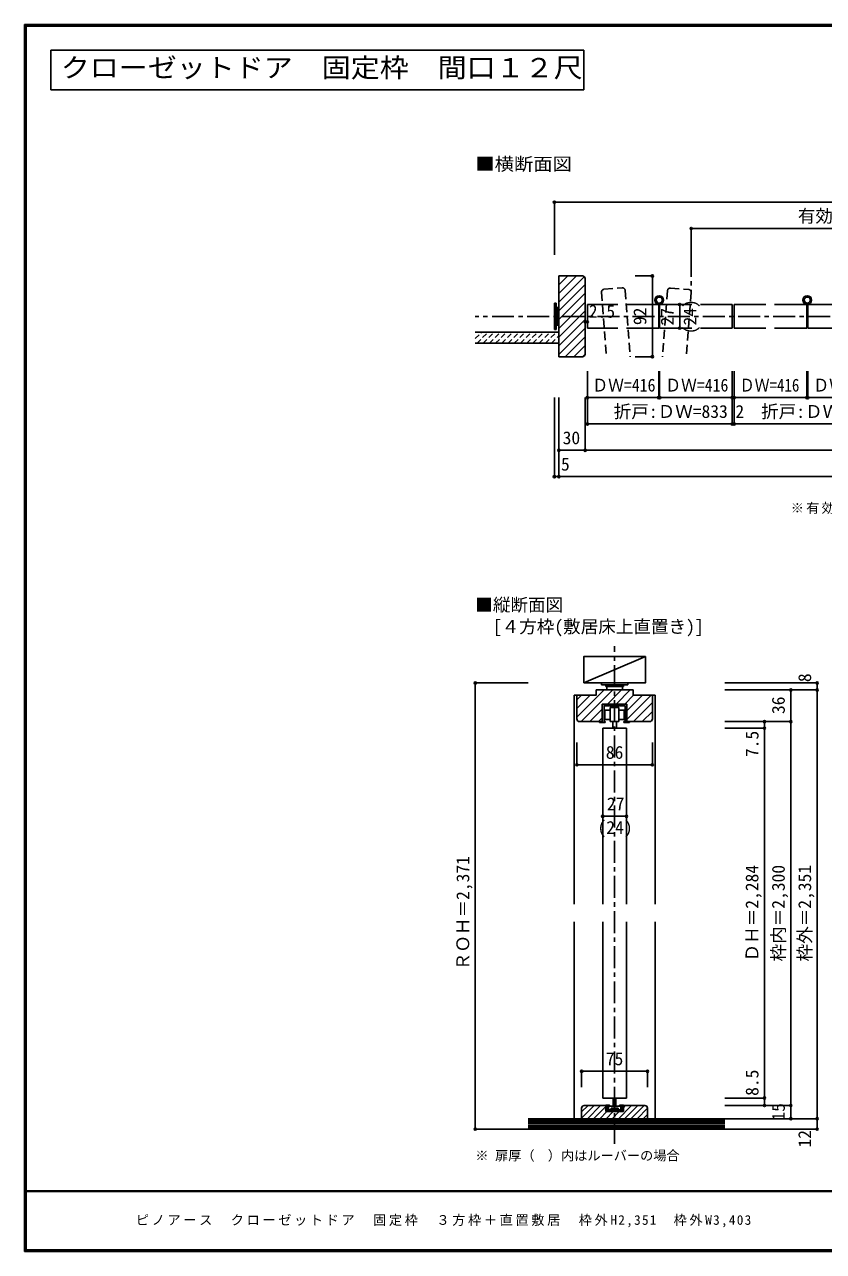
# Model space of a CAD drawing. Units: millimetres at full size, sheet at 1:5. Extents: x -973 to 977, y -718 to 696.
# Drawn here: x -973 to -64, y -701 to 696 of the extents above; entities that cross this region are included whole.
import ezdxf
from ezdxf.enums import TextEntityAlignment as Align

# ---------------------------------------------------------------- set-up
doc = ezdxf.new("R2010")
doc.units = ezdxf.units.MM
doc.header["$LTSCALE"] = 5
doc.header["$PDMODE"] = 32
doc.header["$PDSIZE"] = 2.5
for name, pattern in [('CHAIN1', [8, 5, -1, 1, -1]), ('DASHED1', [1.8, 1.2, -0.6]), ('DASHED2', [3, 2, -1])]:
    doc.linetypes.add(name, pattern=pattern)
for name, color, linetype in [('0-1_通り芯', 4, 'CHAIN1'), ('0-3_仕上げ', 2, 'Continuous'), ('0-4_枠', 3, 'Continuous'), ('0-6_扉', 6, 'Continuous'), ('0-7_金物', 7, 'Continuous'), ('0-A_文字', 3, 'Continuous'), ('0-B_寸法', 7, 'Continuous'), ('0-C_ハッチ', 4, 'Continuous'), ('F-1_枠', 6, 'Continuous'), ('F-A_文字', 7, 'Continuous')]:
    doc.layers.add(name, color=color, linetype=linetype)
doc.styles.add('ＭＳ ゴシック', font='')
doc.styles.get('ＭＳ ゴシック').set_extended_font_data('MS Gothic')

msp = doc.modelspace()

# ---------------------------------------------------------------- linework, layer by layer
at = {"layer": '0-1_通り芯'}
for p, q in [((-214.664, 433.658), (-214.664, 391.422)), ((463.653, 363.658), (-460.347, 363.658)), ((-301.847, -578.356), (-301.847, -11.642))]:
    msp.add_line(p, q, dxfattribs=at)
at = {"layer": '0-3_仕上げ'}
for p, q in [((-365.347, 345.658), (-460.58, 345.658)), ((-365.347, 333.158), (-460.58, 333.158)), ((-176.266, -549.667), (-400.347, -549.667)), ((-400.347, -561.667), (-176.266, -561.667))]:
    msp.add_line(p, q, dxfattribs=at)
at = {"layer": '0-3_仕上げ', "color": 4}
msp.add_line((-266.847, -23.642), (-336.847, -53.642), dxfattribs=at)
at = {"layer": '0-3_仕上げ', "color": 7}
for p, q in [((-400.347, -551.667), (-176.266, -551.667)), ((-400.347, -553.667), (-176.266, -553.667)), ((-400.347, -555.667), (-176.266, -555.667)), ((-400.347, -557.667), (-176.266, -557.667)), ((-400.347, -559.667), (-176.266, -559.667))]:
    msp.add_line(p, q, dxfattribs=at)
at = {"layer": '0-3_仕上げ', "color": 4}
msp.add_lwpolyline([(-336.847, -53.642), (-266.847, -53.642), (-266.847, -23.642), (-336.847, -23.642)], close=True, dxfattribs=at)
at = {"layer": '0-4_枠'}
for p, q in [((-338.347, 409.658), (-365.347, 409.658)), ((-365.347, 409.658), (-365.347, 317.658)), ((-335.347, 320.658), (-335.347, 406.658)), ((-338.347, 317.658), (-365.347, 317.658)), ((-344.847, -94.667), (-344.847, -67.685)), ((-280.847, -61.667), (-322.847, -61.667)), ((-280.847, -61.667), (-280.847, -67.667)), ((-280.847, -67.685), (-258.847, -67.685)), ((-258.847, -94.667), (-258.847, -67.667)), ((-315.847, -77.667), (-315.847, -97.667)), ((-287.847, -77.667), (-315.847, -77.667)), ((-287.847, -97.667), (-287.847, -77.667)), ((-341.847, -97.667), (-315.847, -97.667)), ((-261.847, -97.667), (-287.847, -97.667)), ((-339.347, -537.667), (-339.347, -549.667)), ((-336.347, -534.667), (-311.847, -534.667)), ((-311.847, -541.667), (-311.847, -534.667)), ((-311.847, -541.667), (-291.847, -541.667)), ((-267.347, -534.667), (-291.847, -534.667)), ((-291.847, -534.667), (-291.847, -541.667)), ((-264.347, -537.667), (-264.347, -549.667)), ((-339.347, -549.667), (-264.347, -549.667))]:
    msp.add_line(p, q, dxfattribs=at)
at = {"layer": '0-4_枠', "color": 4}
for p, q in [((-344.847, -67.685), (-347.847, -67.685)), ((-347.847, -305.667), (-347.847, -67.685)), ((-258.847, -67.685), (-255.847, -67.685)), ((-255.847, -305.667), (-255.847, -67.685)), ((-347.847, -549.667), (-347.847, -325.667)), ((-255.847, -549.667), (-255.847, -325.667))]:
    msp.add_line(p, q, dxfattribs=at)
at = {"layer": '0-4_枠'}
msp.add_lwpolyline([(-322.847, -61.667), (-322.847, -67.685), (-344.847, -67.685)], dxfattribs=at)
for centre, start, end in [((-338.347, 406.658), 0, 90), ((-338.347, 320.658), 270, 0), ((-341.847, -94.667), 180.00001, 270), ((-261.847, -94.667), 270, 0.00001), ((-336.347, -537.667), 90, 180), ((-267.347, -537.667), 0, 90)]:
    msp.add_arc(centre, 3, start, end, dxfattribs=at)
at = {"layer": '0-6_扉', "color": 2, "linetype": 'DASHED2'}
for p, q in [((-316.739, 391.194), (-311.15, 317.658)), ((-313.975, 394.413), (-293.035, 396.004)), ((-289.817, 393.24), (-284.072, 317.658)), ((-241.586, 393.013), (-247.313, 317.658)), ((-238.367, 395.777), (-217.428, 394.186)), ((-214.664, 390.967), (-220.235, 317.658))]:
    msp.add_line(p, q, dxfattribs=at)
at = {"layer": '0-6_扉'}
for p, q in [((-332.847, 377.158), (-332.847, 350.158)), ((-332.847, 377.158), (-298.222, 377.158)), ((-250.597, 377.158), (-250.597, 350.158)), ((-250.597, 377.158), (-213.972, 377.158)), ((-203.972, 377.158), (-167.847, 377.158)), ((-167.847, 377.158), (-167.847, 350.158)), ((-165.847, 377.158), (-165.847, 350.158)), ((-165.847, 377.158), (-129.722, 377.158)), ((-82.097, 377.158), (-82.097, 350.158)), ((-82.097, 377.158), (-45.472, 377.158)), ((-332.847, 350.158), (-298.222, 350.158)), ((-288.222, 350.158), (-251.597, 350.158)), ((-250.597, 350.158), (-213.972, 350.158)), ((-203.972, 350.158), (-167.847, 350.158)), ((-165.847, 350.158), (-129.722, 350.158)), ((-119.722, 350.158), (-83.097, 350.158)), ((-82.097, 350.158), (-45.472, 350.158)), ((-288.347, -105.167), (-315.347, -105.167)), ((-315.347, -105.167), (-315.347, -305.667)), ((-288.347, -105.167), (-288.347, -305.667)), ((-315.347, -325.667), (-315.347, -526.167)), ((-288.347, -325.667), (-288.347, -526.167)), ((-288.347, -526.167), (-315.347, -526.167))]:
    msp.add_line(p, q, dxfattribs=at)
for points in [[(-288.222, 377.158), (-251.597, 377.158), (-251.597, 350.158)], [(-119.722, 377.158), (-83.097, 377.158), (-83.097, 350.158)]]:
    msp.add_lwpolyline(points, dxfattribs=at)
at = {"layer": '0-6_扉', "color": 2, "linetype": 'DASHED2'}
for centre, start, end in [((-313.748, 391.422), 94.34602, 184.34602), ((-292.808, 393.013), 4.34602, 94.34602), ((-238.595, 392.786), 85.65398, 175.65398), ((-217.655, 391.194), 355.65398, 85.65398)]:
    msp.add_arc(centre, 3, start, end, dxfattribs=at)
at = {"layer": '0-7_金物'}
for p, q in [((-370.347, 348.658), (-370.347, 378.658)), ((-370.347, 378.658), (-368.347, 378.658)), ((-368.347, 348.658), (-368.347, 378.658)), ((-368.347, 373.658), (-366.347, 373.658)), ((-366.347, 353.658), (-366.347, 373.658)), ((-365.347, 372.658), (-366.347, 372.658)), ((-368.347, 353.658), (-366.347, 353.658)), ((-366.347, 354.658), (-365.347, 354.658)), ((-370.347, 348.658), (-368.347, 348.658)), ((-316.847, -53.642), (-286.847, -53.642)), ((-316.847, -53.642), (-316.847, -55.643)), ((-316.847, -55.643), (-286.847, -55.643)), ((-311.847, -55.643), (-311.847, -57.642)), ((-291.847, -55.643), (-291.847, -57.642)), ((-286.847, -53.642), (-286.847, -55.643)), ((-311.847, -57.642), (-291.847, -57.642)), ((-310.847, -57.642), (-310.847, -61.667)), ((-292.847, -61.667), (-292.847, -57.642)), ((-306.847, -81.667), (-306.847, -97.667)), ((-296.847, -81.667), (-306.847, -81.667)), ((-296.847, -97.667), (-296.847, -81.667)), ((-318.847, -97.667), (-318.847, -98.667)), ((-315.847, -97.667), (-318.847, -97.667)), ((-313.847, -97.667), (-312.68, -97.667)), ((-312.817, -95.465), (-306.847, -95.465)), ((-312.68, -98.667), (-312.68, -97.667)), ((-306.847, -97.667), (-296.847, -97.667)), ((-299.847, -105.167), (-299.847, -97.667)), ((-290.817, -84.465), (-296.847, -84.465)), ((-296.847, -95.465), (-290.817, -95.465)), ((-291.145, -97.667), (-289.847, -97.667)), ((-291.145, -98.667), (-291.145, -97.667)), ((-290.817, -95.465), (-290.817, -84.465)), ((-287.847, -97.667), (-284.847, -97.667)), ((-284.847, -97.667), (-284.847, -98.667)), ((-312.68, -98.667), (-318.847, -98.667)), ((-291.145, -98.667), (-284.847, -98.667)), ((-303.347, -526.209), (-303.347, -535.559)), ((-300.347, -526.209), (-300.347, -535.559)), ((-312.065, -536.033), (-311.847, -535.667)), ((-312.065, -536.301), (-311.847, -536.667)), ((-312.065, -537.533), (-311.847, -537.167)), ((-312.065, -537.801), (-311.847, -538.167)), ((-312.065, -539.033), (-311.847, -538.667)), ((-312.065, -539.301), (-311.847, -539.667)), ((-307.947, -534.167), (-311.847, -534.167)), ((-311.847, -535.667), (-311.847, -534.167)), ((-311.847, -537.167), (-311.847, -536.667)), ((-311.847, -538.667), (-311.847, -538.167)), ((-311.847, -540.167), (-311.847, -539.667)), ((-310.347, -539.467), (-310.347, -535.867)), ((-293.347, -541.667), (-310.347, -541.667)), ((-309.847, -535.367), (-307.947, -535.367)), ((-309.847, -539.967), (-307.347, -539.967)), ((-308.847, -535.559), (-294.847, -535.559)), ((-308.847, -535.559), (-308.847, -539.559)), ((-308.847, -539.559), (-294.847, -539.559)), ((-307.347, -539.967), (-307.347, -540.467)), ((-305.847, -537.559), (-297.847, -537.559)), ((-305.847, -537.559), (-305.847, -539.559)), ((-300.347, -537.559), (-300.347, -538.342)), ((-297.847, -537.559), (-297.847, -539.559)), ((-296.347, -540.467), (-296.347, -539.967)), ((-293.847, -539.967), (-296.347, -539.967)), ((-295.747, -534.167), (-291.847, -534.167)), ((-293.847, -535.367), (-295.747, -535.367)), ((-294.847, -535.559), (-294.847, -539.559)), ((-293.347, -539.467), (-293.347, -535.867)), ((-291.847, -534.167), (-291.847, -535.667)), ((-291.629, -536.033), (-291.847, -535.667)), ((-291.629, -536.301), (-291.847, -536.667)), ((-291.847, -536.667), (-291.847, -537.167)), ((-291.629, -537.533), (-291.847, -537.167)), ((-291.629, -537.801), (-291.847, -538.167)), ((-291.847, -538.167), (-291.847, -538.667)), ((-291.629, -539.033), (-291.847, -538.667)), ((-291.629, -539.301), (-291.847, -539.667)), ((-291.847, -540.167), (-291.847, -539.667))]:
    msp.add_line(p, q, dxfattribs=at)
for points in [[(-289.847, -97.667), (-289.847, -79.667), (-313.847, -79.667), (-313.847, -97.667)], [(-306.847, -84.465), (-312.817, -84.465), (-312.817, -95.465)], [(-303.847, -97.667), (-303.847, -105.167), (-299.847, -105.167)], [(-307.347, -540.467), (-302.147, -540.467), (-301.847, -540.767), (-301.547, -540.467), (-296.347, -540.467)], [(-303.347, -537.559), (-303.347, -538.342), (-300.347, -538.342)]]:
    msp.add_lwpolyline(points, dxfattribs=at)
for centre, radius in [((-251.097, 382.158), 5), ((-251.097, 382.158), 3.5), ((-82.597, 382.158), 5), ((-82.597, 382.158), 3.5)]:
    msp.add_circle(centre, radius, dxfattribs=at)
for centre, radius, start, end in [((-311.797, -536.167), 0.3, 153.43495, 206.56505), ((-311.797, -537.667), 0.3, 153.43495, 206.56505), ((-311.797, -539.167), 0.3, 153.43495, 206.56505), ((-310.347, -540.167), 1.5, 180, 270), ((-309.847, -535.867), 0.5, 90, 180), ((-309.847, -539.467), 0.5, 180, 270), ((-307.947, -534.767), 0.6, 0, 90), ((-307.947, -534.767), 0.6, 270, 0), ((-295.747, -534.767), 0.6, 90, 180), ((-295.747, -534.767), 0.6, 180, 270), ((-293.847, -535.867), 0.5, 0, 90), ((-293.847, -539.467), 0.5, 270, 0), ((-293.347, -540.167), 1.5, 270, 0), ((-291.897, -536.167), 0.3, 333.43495, 26.56505), ((-291.897, -537.667), 0.3, 333.43495, 26.56505), ((-291.897, -539.167), 0.3, 333.43495, 26.56505)]:
    msp.add_arc(centre, radius, start, end, dxfattribs=at)
at = {"layer": '0-A_文字'}
for p, q in [((-943.333, 621.667), (-943.333, 666.667)), ((-943.333, 666.667), (-337.022, 666.667)), ((-337.022, 621.667), (-337.022, 666.667)), ((-943.333, 621.667), (-337.022, 621.667))]:
    msp.add_line(p, q, dxfattribs=at)
at = {"layer": '0-A_文字', "color": 4}
for p, q in [((-339.347, -495.75), (-339.347, -513.868)), ((-339.347, -495.75), (-264.347, -495.75)), ((-264.347, -495.75), (-264.347, -513.868))]:
    msp.add_line(p, q, dxfattribs=at)
at = {"layer": '0-A_文字', "color": 7}
for p in [(-339.347, -495.75), (-264.347, -495.75)]:
    msp.add_point(p, dxfattribs=at)
at = {"layer": '0-B_寸法', "color": 4}
for p, q in [((-370.347, 493.658), (-370.347, 433.658)), ((-370.347, 493.658), (373.653, 493.658)), ((-214.664, 463.658), (-214.664, 433.658)), ((-214.664, 463.658), (217.97, 463.658)), ((-278.609, 409.658), (-258.813, 409.658)), ((-258.813, 317.658), (-258.813, 409.658)), ((-227.769, 350.158), (-227.769, 377.158)), ((-335.347, 370.948), (-335.347, 357.393)), ((-332.847, 370.948), (-332.847, 357.393)), ((-335.347, 357.393), (-332.847, 357.393)), ((-278.609, 317.658), (-258.813, 317.658)), ((-332.847, 271.158), (-332.847, 301.158)), ((-251.597, 271.158), (-251.597, 301.158)), ((-250.597, 271.158), (-250.597, 301.158)), ((-167.847, 271.158), (-167.847, 301.158)), ((-165.847, 271.158), (-165.847, 301.158)), ((-83.097, 271.158), (-83.097, 301.158)), ((-82.097, 271.158), (-82.097, 301.158)), ((-370.347, 181.158), (-370.347, 271.158)), ((-365.347, 271.158), (-365.347, 181.158)), ((-365.347, 181.158), (-365.347, 271.158)), ((-335.347, 271.158), (-335.347, 211.158)), ((-332.847, 241.158), (-332.847, 271.158)), ((-332.847, 271.158), (-251.597, 271.158)), ((-250.597, 271.158), (-167.847, 271.158)), ((-167.847, 241.158), (-167.847, 271.158)), ((-165.847, 241.158), (-165.847, 271.158)), ((-165.847, 271.158), (-83.097, 271.158)), ((-82.097, 271.158), (0.653, 271.158)), ((-332.847, 241.158), (336.153, 241.158)), ((-365.347, 211.158), (368.653, 211.158)), ((-370.347, 181.158), (368.653, 181.158)), ((-460.347, -53.667), (-460.347, -561.667)), ((-460.347, -53.667), (-400.347, -53.667)), ((-71.266, -53.667), (-176.266, -53.667)), ((-71.266, -561.667), (-71.266, -53.667)), ((-176.266, -61.667), (-71.266, -61.667)), ((-101.266, -549.667), (-101.266, -61.667)), ((-176.266, -97.667), (-131.266, -97.667)), ((-131.266, -534.667), (-131.266, -97.667)), ((-131.266, -97.667), (-101.266, -97.667)), ((-176.266, -105.167), (-131.266, -105.167)), ((-344.847, -146.914), (-344.847, -121.295)), ((-258.847, -146.914), (-258.847, -121.295)), ((-344.847, -146.914), (-258.847, -146.914)), ((-315.347, -191.459), (-315.347, -205.498)), ((-288.347, -191.459), (-288.347, -205.498)), ((-288.347, -205.498), (-315.347, -205.498)), ((-176.266, -526.167), (-131.266, -526.167)), ((-176.266, -534.667), (-101.266, -534.667)), ((-176.266, -549.667), (-71.266, -549.667)), ((-460.347, -561.667), (-400.347, -561.667)), ((-176.266, -561.667), (-71.266, -561.667))]:
    msp.add_line(p, q, dxfattribs=at)
at = {"layer": '0-B_寸法'}
for p in [(-370.347, 493.658), (-214.664, 463.658), (-258.813, 409.658), (-227.769, 377.158), (-335.347, 357.393), (-332.847, 357.393), (-227.769, 350.158), (-258.813, 317.658), (-332.847, 271.158), (-251.597, 271.158), (-250.597, 271.158), (-167.847, 271.158), (-165.847, 271.158), (-83.097, 271.158), (-82.097, 271.158), (-332.847, 241.158), (-167.847, 241.158), (-165.847, 241.158), (-365.347, 211.158), (-335.347, 211.158), (-370.347, 181.158), (-365.347, 181.158), (-365.347, 181.158), (-460.347, -53.667), (-71.266, -53.667), (-101.266, -61.667), (-71.266, -61.667), (-131.266, -97.667), (-101.266, -97.667), (-131.266, -105.167), (-344.847, -146.914), (-258.847, -146.914), (-315.347, -205.498), (-288.347, -205.498), (-131.266, -526.167), (-131.266, -534.667), (-101.266, -534.667), (-101.266, -549.667), (-71.266, -549.667), (-460.347, -561.667), (-71.266, -561.667)]:
    msp.add_point(p, dxfattribs=at)
at = {"layer": '0-C_ハッチ'}
for p, q in [((-365.347, 389.581), (-345.27, 409.658)), ((-365.347, 399.48), (-355.17, 409.658)), ((-365.347, 409.38), (-365.069, 409.658)), ((-365.347, 379.681), (-336.859, 408.169)), ((-365.347, 369.782), (-335.347, 399.782)), ((-365.347, 359.882), (-335.347, 389.882)), ((-365.347, 349.983), (-335.347, 379.983)), ((-365.347, 340.083), (-335.347, 370.083)), ((-365.347, 330.184), (-335.347, 360.184)), ((-365.347, 320.284), (-335.347, 350.284)), ((-358.074, 317.658), (-335.347, 340.385)), ((-348.175, 317.658), (-335.347, 330.485)), ((-338.275, 317.658), (-335.347, 320.586)), ((-344.847, -92.794), (-313.72, -61.667)), ((-344.847, -82.895), (-329.638, -67.685)), ((-344.847, -72.995), (-339.537, -67.685)), ((-339.82, -97.667), (-303.82, -61.667)), ((-309.92, -77.667), (-293.921, -61.667)), ((-300.021, -77.667), (-284.021, -61.667)), ((-290.121, -77.667), (-280.14, -67.685)), ((-287.847, -95.191), (-260.341, -67.685)), ((-287.847, -85.292), (-270.241, -67.685)), ((-329.921, -97.667), (-315.847, -83.593)), ((-280.423, -97.667), (-258.847, -76.091)), ((-320.021, -97.667), (-315.847, -93.493)), ((-270.524, -97.667), (-258.847, -85.99)), ((-259.94, -96.983), (-259.531, -96.574)), ((-339.347, -549.118), (-324.896, -534.667)), ((-339.347, -542.047), (-331.967, -534.667)), ((-332.825, -549.667), (-317.825, -534.667)), ((-325.753, -549.667), (-311.847, -535.76)), ((-318.682, -549.667), (-310.682, -541.667)), ((-311.611, -549.667), (-303.611, -541.667)), ((-304.54, -549.667), (-296.54, -541.667)), ((-297.469, -549.667), (-282.469, -534.667)), ((-291.847, -536.772), (-289.742, -534.667)), ((-290.398, -549.667), (-275.398, -534.667)), ((-283.327, -549.667), (-268.327, -534.667)), ((-276.256, -549.667), (-264.347, -537.758)), ((-269.185, -549.667), (-264.347, -544.829))]:
    msp.add_line(p, q, dxfattribs=at)
at = {"layer": '0-C_ハッチ', "linetype": 'DASHED1'}
for p, q in [((-460.347, 338.294), (-452.983, 345.658)), ((-458.412, 333.158), (-445.912, 345.658)), ((-451.341, 333.158), (-438.841, 345.658)), ((-444.27, 333.158), (-431.77, 345.658)), ((-437.199, 333.158), (-424.699, 345.658)), ((-430.128, 333.158), (-417.628, 345.658)), ((-423.057, 333.158), (-410.557, 345.658)), ((-415.986, 333.158), (-403.486, 345.658)), ((-408.915, 333.158), (-396.415, 345.658)), ((-401.844, 333.158), (-389.344, 345.658)), ((-394.773, 333.158), (-382.273, 345.658)), ((-387.702, 333.158), (-375.202, 345.658)), ((-380.631, 333.158), (-368.131, 345.658)), ((-373.56, 333.158), (-365.347, 341.37)), ((-366.489, 333.158), (-365.347, 334.299))]:
    msp.add_line(p, q, dxfattribs=at)
at = {"layer": 'F-1_枠'}
for p, q in [((-973.347, 695.833), (-973.347, -700.833)), ((-973.347, 695.833), (976.653, 695.833)), ((-973.347, 695), (976.653, 695)), ((-973.347, 694.167), (976.653, 694.167)), ((-972.514, 695.833), (-972.514, -700.833)), ((-971.68, 695.833), (-971.68, -700.833)), ((976.653, -631.667), (-973.347, -631.667)), ((976.653, -632.5), (-973.347, -632.5)), ((976.653, -699.167), (-973.347, -699.167)), ((976.653, -700), (-973.347, -700)), ((976.653, -700.833), (-973.347, -700.833))]:
    msp.add_line(p, q, dxfattribs=at)

# ---------------------------------------------------------------- texts
at = {"layer": '0-A_文字', "style": 'ＭＳ ゴシック', "width": 1.1}
msp.add_text('クローゼットドア\u3000固定枠\u3000間口１２尺', height=21.99, dxfattribs=at).set_placement((-932.083, 629.167), align=Align.BOTTOM_LEFT)
at = {"layer": '0-A_文字', "color": 7, "style": 'ＭＳ ゴシック', "width": 1.1}
msp.add_text('■横断面図', height=14.66, dxfattribs=at).set_placement((-460.347, 525.32), align=Align.BOTTOM_LEFT)
at = {"layer": '0-A_文字', "color": 7, "style": 'ＭＳ ゴシック'}
for s, height, p in [('■縦断面図', 14.66, (-460.347, 23.515)), ('\u3000[４方枠(敷居床上直置き)]', 14.66, (-460.347, -1.239)), ('75', 14.66, (-311.847, -493.25)), ('※ 扉厚（\u3000）内はルーバーの場合', 11, (-460.347, -600.473))]:
    msp.add_text(s, height=height, dxfattribs=at).set_placement(p, align=Align.BOTTOM_LEFT)
at = {"layer": '0-A_文字', "color": 7, "insert": (-101.347, 138.658), "char_height": 11, "attachment_point": 7, "style": 'ＭＳ ゴシック'}
msp.add_mtext('\\T1.17;※有効開口寸法は扉の厚さや調整によって若干異なります。', dxfattribs=at)
at = {"layer": '0-B_寸法', "style": 'ＭＳ ゴシック'}
for s, p in [('有効開口寸法＝2,843', (-93.347, 466.158)), ('2.5', (-331.167, 357.685)), ('折戸:ＤＷ=833', (-302.847, 243.658)), ('2', (-164.347, 243.658)), ('折戸:ＤＷ=833', (-135.097, 243.658)), ('30', (-360.972, 213.658)), ('5', (-362.847, 183.658)), ('86', (-311.847, -144.414)), ('27', (-310.597, -202.998)), ('(24)', (-321.25, -229.868))]:
    msp.add_text(s, height=14.66, dxfattribs=at).set_placement(p, align=Align.BOTTOM_LEFT)
for s, p in [('(24)', (-204.276, 343.283)), ('92', (-261.314, 353.693)), ('27', (-230.269, 353.283)), ('8', (-73.766, -52.74)), ('36', (-103.766, -89.042)), ('7.5', (-133.671, -138.047)), ('ＲＯＨ＝2,371', (-462.847, -380.667)), ('ＤＨ＝2,284', (-133.766, -370.667)), ('枠内＝2,300', (-103.766, -370.667)), ('枠外＝2,351', (-73.766, -370.667)), ('8.5', (-133.677, -523.724)), ('15', (-103.766, -551.89)), ('12', (-73.766, -582.573))]:
    msp.add_text(s, height=14.66, rotation=90, dxfattribs=at).set_placement(p, align=Align.BOTTOM_LEFT)
for width, p in [(0.9, (-327.222, 273.658)), (0.9, (-244.222, 273.658)), (0.85, (-159.472, 273.658)), (0.9, (-75.722, 273.658))]:
    msp.add_text('ＤＷ=416', height=14.66, dxfattribs=dict(at, width=width)).set_placement(p, align=Align.BOTTOM_LEFT)
at = {"layer": 'F-A_文字', "insert": (-846.68, -673.333), "char_height": 11, "attachment_point": 7, "style": 'ＭＳ ゴシック'}
msp.add_mtext('\\T1.2;ピノアース\u3000クローゼットドア\\~\\~固定枠\u3000３方枠＋直置敷居\u3000枠外H2,351\u3000枠外W3,403', dxfattribs=at)

doc.saveas('drawing.dxf')
